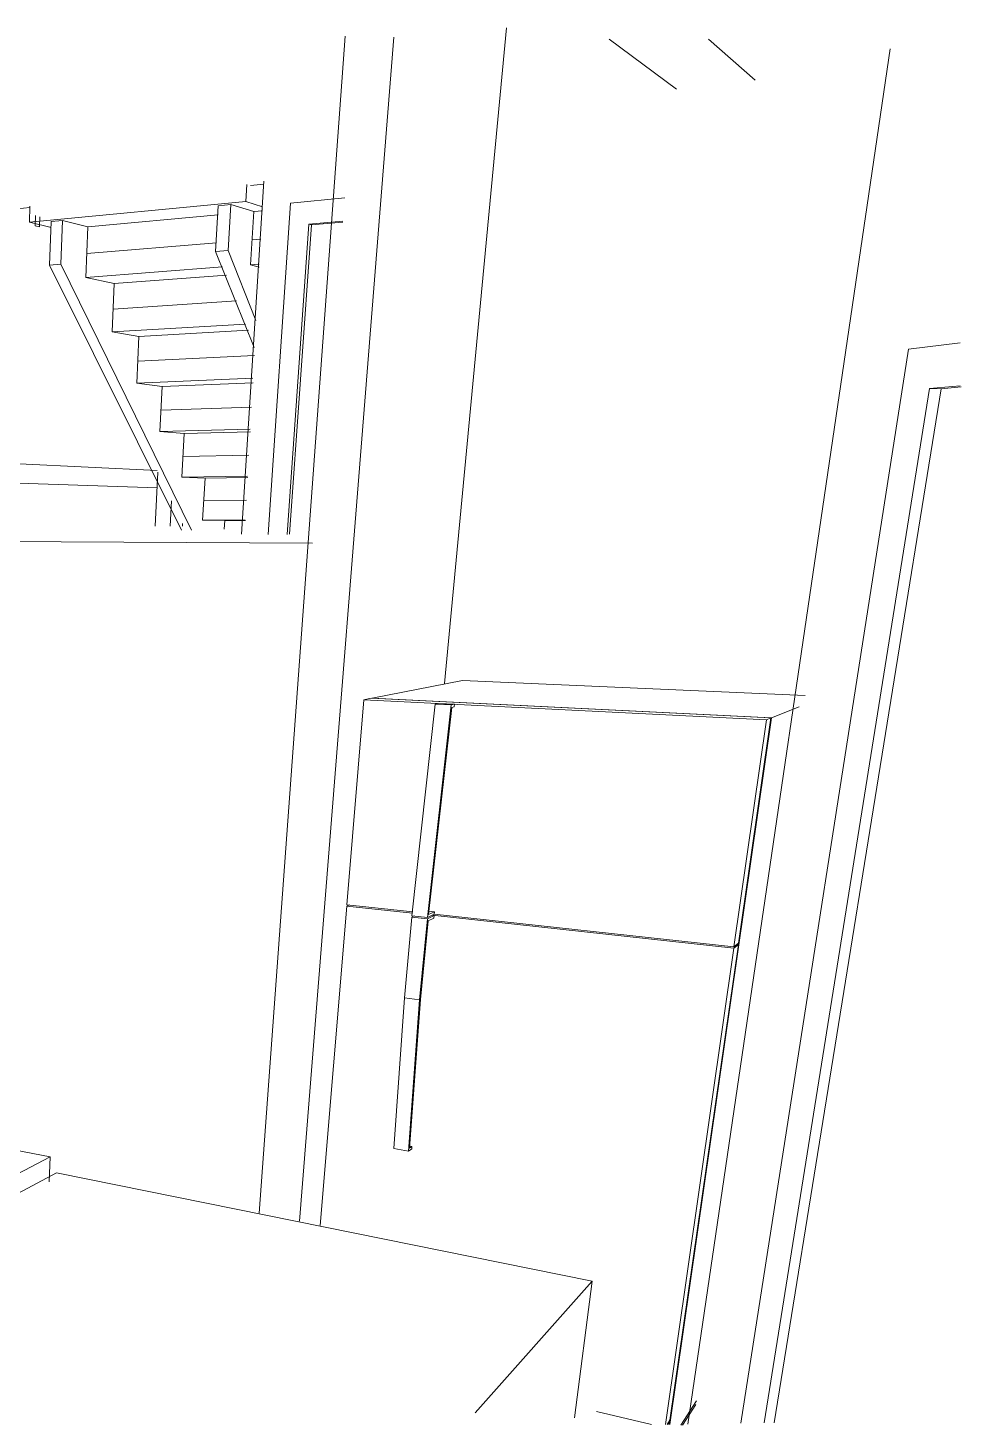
# Model space of a CAD drawing. Header units: inches. Extents: x 490.8 to 498.2, y -67.1 to -6.9.
# Drawn here: x 493.2 to 493.766, y -32.391 to -31.543 of the extents above; entities that cross this region are included whole.
import ezdxf

# ---------------------------------------------------------------- set-up
doc = ezdxf.new("R2010")
doc.units = ezdxf.units.IN
doc.header["$MEASUREMENT"] = 0
for name, color, linetype, lineweight in [('A-CLNG', 13, 'Continuous', 13), ('A-DOOR', 31, 'Continuous', 13), ('A-DOOR-FRAM', 31, 'Continuous', 9), ('A-FLOR', 192, 'Continuous', 13), ('A-FLOR-PATT', 8, 'Continuous', 13), ('A-WALL', 113, 'Continuous', 13), ('I-WALL', 2, 'Continuous', 13), ('L-SITE-WALL', 31, 'Continuous', 13), ('Q-CASE', 31, 'Continuous', 9), ('Q-SPCQ', 91, 'Continuous', 9), ('S-STRS', 31, 'Continuous', 9)]:
    doc.layers.add(name, color=color, linetype=linetype, lineweight=lineweight)

# ---------------------------------------------------------------- blocks, each defined once
blk = doc.blocks.new('FP_21-Kitchen_Entry')
at = {"layer": 'A-FLOR-PATT', "lineweight": 9}
for p, q in [((-428.03417, -32.08229), (-428.08484, -32.09182)), ((-428.03441, -32.08053), (-428.08122, -32.08927)), ((-428.03907, -32.07962), (-428.07558, -32.08639)), ((-428.12641, -32.08497), (-428.23723, -32.10462)), ((-428.12158, -32.08585), (-428.23684, -32.10644)), ((-428.11672, -32.08674), (-428.23644, -32.10827)), ((-428.11181, -32.08763), (-428.23604, -32.11014)), ((-428.10688, -32.08852), (-428.23563, -32.11203)), ((-428.1019, -32.08943), (-428.23522, -32.11395)), ((-428.09689, -32.09034), (-428.23479, -32.11589)), ((-428.09185, -32.09126), (-428.23437, -32.11787)), ((-428.07377, -32.09162), (-428.23349, -32.1219)), ((-428.08104, -32.0874), (-428.0815, -32.08749)), ((-428.09043, -32.09287), (-428.23393, -32.11987)), ((-428.07348, -32.09348), (-428.23305, -32.12397)), ((-428.07319, -32.09537), (-428.23259, -32.12606)), ((-428.0729, -32.09728), (-428.23213, -32.12819)), ((-428.0707, -32.09886), (-428.23167, -32.13035)), ((-428.06852, -32.10046), (-428.23119, -32.13254)), ((-428.06821, -32.10246), (-428.23071, -32.13476)), ((-428.07319, -32.10556), (-428.23023, -32.13702)), ((-428.07287, -32.10763), (-428.22973, -32.13932)), ((-428.07255, -32.10973), (-428.22922, -32.14165)), ((-428.07221, -32.11187), (-428.22871, -32.14402)), ((-428.07188, -32.11405), (-428.22819, -32.14643)), ((-428.07153, -32.11626), (-428.22766, -32.14887)), ((-428.07119, -32.11851), (-428.22713, -32.15136)), ((-428.07083, -32.12079), (-428.22658, -32.15389)), ((-428.07047, -32.12312), (-428.22602, -32.15646)), ((-428.0701, -32.12548), (-428.22546, -32.15907)), ((-428.06973, -32.12788), (-428.22489, -32.16173)), ((-428.06935, -32.13033), (-428.2243, -32.16443)), ((-428.06897, -32.13281), (-428.22371, -32.16718)), ((-428.06857, -32.13534), (-428.2231, -32.16997)), ((-428.06818, -32.13792), (-428.22249, -32.17282)), ((-428.06777, -32.14054), (-428.22186, -32.17571)), ((-428.06735, -32.14321), (-428.22122, -32.17866)), ((-428.06693, -32.14593), (-428.22058, -32.18166)), ((-428.0665, -32.1487), (-428.21992, -32.18471)), ((-428.06607, -32.15152), (-428.21924, -32.18782)), ((-428.06562, -32.15439), (-428.21856, -32.19099)), ((-428.06517, -32.15732), (-428.21786, -32.19422)), ((-428.0647, -32.1603), (-428.21715, -32.19751)), ((-428.06423, -32.16334), (-428.21643, -32.20086)), ((-428.06375, -32.16644), (-428.21569, -32.20427)), ((-428.06326, -32.1696), (-428.21494, -32.20775)), ((-428.06276, -32.17282), (-428.21417, -32.2113)), ((-428.06225, -32.17611), (-428.21339, -32.21492)), ((-428.06173, -32.17946), (-428.21259, -32.21861)), ((-428.0612, -32.18289), (-428.21177, -32.22237)), ((-428.06066, -32.18638), (-428.21094, -32.22622)), ((-428.06011, -32.18995), (-428.2101, -32.23014)), ((-428.05954, -32.19359), (-428.20923, -32.23414)), ((-428.05897, -32.19731), (-428.20835, -32.23823)), ((-428.05838, -32.20111), (-428.20745, -32.2424)), ((-428.05777, -32.20499), (-428.20652, -32.24666)), ((-427.86454, -32.25923), (-427.87276, -32.26235)), ((-427.85453, -32.26185), (-427.8678, -32.26697)), ((-427.85083, -32.26703), (-427.85762, -32.26969)), ((-427.83411, -32.2672), (-427.84133, -32.27007)), ((-427.82371, -32.26992), (-427.84083, -32.27685)), ((-427.81317, -32.27268), (-427.84032, -32.28384)), ((-427.80249, -32.27548), (-427.83979, -32.29107)), ((-427.79167, -32.27831), (-427.83925, -32.29854)), ((-427.84925, -32.28752), (-427.87667, -32.29878)), ((-427.78071, -32.28118), (-427.83868, -32.30627)), ((-427.7696, -32.28409), (-427.8381, -32.31426)), ((-427.75835, -32.28704), (-427.83749, -32.32253)), ((-427.8487, -32.29479), (-427.87973, -32.30777)), ((-427.74694, -32.29002), (-427.83687, -32.3311)), ((-427.73538, -32.29305), (-427.8094, -32.3275)), ((-427.72365, -32.29612), (-427.80636, -32.33535)), ((-427.84812, -32.30231), (-427.87268, -32.31276)), ((-427.71177, -32.29923), (-427.80463, -32.34415)), ((-427.69972, -32.30239), (-427.80283, -32.35326)), ((-427.92991, -32.31286), (-427.9408, -32.31726)), ((-427.91828, -32.30816), (-427.92626, -32.31138)), ((-427.90877, -32.31198), (-427.91183, -32.31324)), ((-427.84752, -32.31009), (-427.86478, -32.31756)), ((-427.6875, -32.30559), (-427.80096, -32.36271)), ((-427.67511, -32.30883), (-427.79706, -32.37151)), ((-427.66255, -32.31212), (-427.78377, -32.37575)), ((-427.94439, -32.31872), (-427.957, -32.32382)), ((-427.93082, -32.32104), (-427.93872, -32.32429)), ((-427.91942, -32.31636), (-427.92418, -32.31831)), ((-427.90795, -32.31956), (-427.90904, -32.32002)), ((-427.8469, -32.31814), (-427.85334, -32.32097)), ((-427.64981, -32.31546), (-427.77026, -32.38006)), ((-428.00055, -32.32564), (-428.0042, -32.32707)), ((-427.96077, -32.32534), (-427.97308, -32.33031)), ((-427.94515, -32.32694), (-427.95476, -32.33088)), ((-427.91954, -32.32441), (-427.92117, -32.32509)), ((-427.90774, -32.32767), (-427.91147, -32.32925)), ((-427.8479, -32.3272), (-427.86662, -32.33559)), ((-427.85952, -32.32369), (-427.86389, -32.32562)), ((-428.03049, -32.33736), (-428.11435, -32.37019)), ((-427.99957, -32.33301), (-428.00979, -32.33708)), ((-427.98109, -32.33355), (-427.9832, -32.33441)), ((-427.96161, -32.3337), (-427.96714, -32.33597)), ((-427.92754, -32.33609), (-427.93576, -32.33958)), ((-427.91554, -32.33098), (-427.92188, -32.33368)), ((-427.90638, -32.33556), (-427.909, -32.33669)), ((-427.8456, -32.33509), (-427.86029, -32.3418)), ((-428.02947, -32.34491), (-428.11286, -32.37808)), ((-427.99847, -32.34058), (-428.00721, -32.34411)), ((-427.98007, -32.34129), (-427.98217, -32.34215)), ((-427.95112, -32.34611), (-427.95225, -32.34659)), ((-427.94224, -32.34234), (-427.94474, -32.3434)), ((-427.92867, -32.3452), (-427.93329, -32.3472)), ((-427.91726, -32.34027), (-427.92123, -32.34198)), ((-428.02972, -32.35322), (-428.11132, -32.38621)), ((-427.99738, -32.3484), (-428.00448, -32.35132)), ((-427.97979, -32.3496), (-427.98111, -32.35015)), ((-427.95807, -32.34907), (-427.97001, -32.35415)), ((-427.94287, -32.35135), (-427.95141, -32.35504)), ((-427.92882, -32.35422), (-427.93284, -32.35599)), ((-427.91693, -32.34898), (-427.91863, -32.34973)), ((-428.02591, -32.36013), (-428.10064, -32.39085)), ((-427.99625, -32.35648), (-428.00562, -32.36039)), ((-427.97793, -32.35752), (-427.98002, -32.3584)), ((-427.94315, -32.36053), (-427.94869, -32.36297)), ((-427.92661, -32.3625), (-427.93215, -32.36498)), ((-427.91618, -32.35782), (-427.91813, -32.35869)), ((-427.90655, -32.36293), (-427.90818, -32.36368)), ((-428.02525, -32.3686), (-428.07848, -32.39085)), ((-427.99509, -32.36481), (-428.00442, -32.36878)), ((-427.97682, -32.36604), (-427.97888, -32.36693)), ((-427.94099, -32.36894), (-427.94633, -32.37134)), ((-427.92362, -32.37073), (-427.93318, -32.3751)), ((-427.91161, -32.36524), (-427.91931, -32.36876)), ((-428.12565, -32.37461), (-428.12742, -32.37531)), ((-428.02397, -32.3771), (-428.05632, -32.39085)), ((-427.99389, -32.37342), (-428.03416, -32.39085)), ((-427.1174, -32.37832), (-427.1255, -32.39085)), ((-428.12411, -32.38255), (-428.12588, -32.38325)), ((-428.12253, -32.39074), (-428.12281, -32.39085))]:
    blk.add_line(p, q, dxfattribs=at)

msp = doc.modelspace()

# ---------------------------------------------------------------- linework, layer by layer
at = {"layer": 'A-CLNG'}
for p, q in [((493.33494, -31.63881), (493.34304, -31.638)), ((493.06997, -31.66533), (493.20121, -31.65219))]:
    msp.add_line(p, q, dxfattribs=at)
at = {"layer": 'A-DOOR', "lineweight": 9}
for p, q in [((493.37197, -31.66272), (493.35878, -31.85042)), ((493.3911, -31.66106), (493.37197, -31.66272)), ((493.75403, -31.76205), (493.65269, -32.38943)), ((493.76609, -31.76095), (493.75403, -31.76205))]:
    msp.add_line(p, q, dxfattribs=at)
at = {"layer": 'A-DOOR-FRAM'}
for p, q in [((493.35921, -31.6494), (493.34571, -31.85044)), ((493.39216, -31.64631), (493.35921, -31.6494)), ((493.35722, -31.85047), (493.37038, -31.66222)), ((493.37197, -31.66272), (493.35878, -31.85042)), ((493.37038, -31.66222), (493.39111, -31.66041)), ((493.37038, -31.66222), (493.37197, -31.66272)), ((493.3911, -31.66106), (493.37197, -31.66272)), ((493.76548, -31.7343), (493.73415, -31.73806)), ((493.73415, -31.73806), (493.63252, -32.38964)), ((493.64658, -32.38941), (493.74687, -31.76196)), ((493.75403, -31.76205), (493.65269, -32.38943)), ((493.74687, -31.76196), (493.76557, -31.76024)), ((493.75403, -31.76205), (493.74687, -31.76196)), ((493.76609, -31.76095), (493.75403, -31.76205)), ((493.28718, -31.83004), (493.28637, -31.84544)), ((493.29375, -31.84544), (493.29384, -31.84382))]:
    msp.add_line(p, q, dxfattribs=at)
at = {"layer": 'A-WALL'}
for p, q in [((493.20456, -31.65706), (493.20436, -31.66331)), ((493.20697, -31.66394), (493.20717, -31.65772)), ((493.20436, -31.66331), (493.20697, -31.66394)), ((493.19426, -31.81946), (493.27834, -31.82229))]:
    msp.add_line(p, q, dxfattribs=at)
at = {"layer": 'I-WALL'}
for p, q in [((493.34026, -32.2622), (493.39242, -31.5482)), ((493.422, -31.54885), (493.36477, -32.26716)), ((493.45263, -31.94087), (493.49034, -31.54318)), ((493.72317, -31.55589), (493.60038, -32.39025)), ((493.32952, -31.85035), (493.34307, -31.63616)), ((493.35878, -31.85042), (493.37197, -31.66272)), ((493.37197, -31.66272), (493.3911, -31.66106)), ((493.65269, -32.38943), (493.75403, -31.76205)), ((493.75403, -31.76205), (493.76609, -31.76095)), ((493.27883, -31.81267), (493.27717, -31.84541)), ((493.37254, -31.85576), (493.01457, -31.85391))]:
    msp.add_line(p, q, dxfattribs=at)
at = {"layer": 'L-SITE-WALL'}
msp.add_line((493.27835, -31.81171), (493.19463, -31.80757), dxfattribs=at)
at = {"layer": 'Q-CASE'}
for p, q in [((493.55252, -31.55007), (493.5934, -31.58039)), ((493.64124, -31.57493), (493.61281, -31.55007)), ((493.21728, -32.23772), (492.94556, -32.38338)), ((493.5423, -32.30348), (493.21728, -32.23772)), ((493.47125, -32.38338), (493.5423, -32.30348)), ((493.53167, -32.38643), (493.5423, -32.30348))]:
    msp.add_line(p, q, dxfattribs=at)
at = {"layer": 'Q-SPCQ'}
for p, q in [((493.40886, -31.94977), (493.46363, -31.93916)), ((493.46363, -31.93916), (493.67154, -31.94812)), ((493.39354, -32.07517), (493.40387, -31.95074)), ((493.40387, -31.95074), (493.40831, -31.94988)), ((493.64806, -31.96288), (493.40387, -31.95074)), ((493.40831, -31.94988), (493.65079, -31.96182)), ((493.40885, -31.94988), (493.40886, -31.94977)), ((493.65113, -31.96168), (493.40886, -31.94977)), ((493.43296, -32.08186), (493.4471, -31.95344)), ((493.45685, -31.95392), (493.44238, -32.0829)), ((493.44301, -32.08111), (493.45711, -31.95548)), ((493.4471, -31.95344), (493.4491, -31.95301)), ((493.45685, -31.95392), (493.4471, -31.95344)), ((493.4491, -31.95301), (493.45881, -31.95349)), ((493.45881, -31.95349), (493.45685, -31.95392)), ((493.45711, -31.95548), (493.45865, -31.95514)), ((493.45865, -31.95514), (493.45881, -31.95349)), ((493.66794, -31.95512), (493.65113, -31.96168)), ((493.65113, -31.96168), (493.58932, -32.39054)), ((493.64806, -31.96288), (493.62829, -32.1007)), ((493.63111, -32.09846), (493.65079, -31.96182)), ((493.65079, -31.96182), (493.64806, -31.96288)), ((493.39347, -32.07593), (493.39501, -32.07529)), ((493.39354, -32.07517), (493.43346, -32.07951)), ((493.37737, -32.2697), (493.39347, -32.07593)), ((493.39347, -32.07593), (493.43338, -32.08028)), ((493.42836, -32.1317), (493.43294, -32.08262)), ((493.43294, -32.08262), (493.43434, -32.08197)), ((493.43294, -32.08262), (493.44235, -32.08365)), ((493.43296, -32.08186), (493.44238, -32.0829)), ((493.44235, -32.08365), (493.43764, -32.13294)), ((493.44648, -32.08171), (493.44235, -32.08365)), ((493.44238, -32.0829), (493.44649, -32.08097)), ((493.44272, -32.08497), (493.44633, -32.08326)), ((493.44664, -32.07942), (493.44301, -32.08111)), ((493.44345, -32.07907), (493.44664, -32.07942)), ((493.44522, -32.08157), (493.44648, -32.08171)), ((493.44522, -32.08157), (493.62817, -32.10153)), ((493.44633, -32.08326), (493.44648, -32.08171)), ((493.44649, -32.08097), (493.44664, -32.07942)), ((493.4465, -32.08093), (493.62829, -32.1007)), ((493.43816, -32.13259), (493.44272, -32.08497)), ((493.5894, -32.38798), (493.63099, -32.09929)), ((493.63099, -32.09929), (493.62817, -32.10153)), ((493.62829, -32.1007), (493.63111, -32.09846)), ((493.63099, -32.09929), (493.63027, -32.09921)), ((493.62817, -32.10153), (493.58674, -32.39042)), ((493.42198, -32.22299), (493.42836, -32.1317)), ((493.42836, -32.1317), (493.43764, -32.13294)), ((493.43764, -32.13294), (493.43097, -32.22458)), ((493.43158, -32.22279), (493.43816, -32.13259)), ((493.42198, -32.22299), (493.43097, -32.22458)), ((493.43097, -32.22458), (493.4328, -32.22323)), ((493.43294, -32.2218), (493.43158, -32.22279)), ((493.43175, -32.22159), (493.43294, -32.2218)), ((493.4328, -32.22323), (493.43294, -32.2218)), ((493.5961, -32.39085), (493.60561, -32.37618)), ((493.54484, -32.38256), (493.57824, -32.39047)), ((493.58775, -32.39047), (493.5894, -32.38798)), ((493.58929, -32.38873), (493.58812, -32.39049)), ((493.58901, -32.38866), (493.58929, -32.38873)), ((493.58903, -32.39053), (493.58929, -32.38873))]:
    msp.add_line(p, q, dxfattribs=at)
at = {"layer": 'S-STRS'}
for p, q in [((493.33285, -31.6381), (493.33222, -31.64843)), ((493.33222, -31.64843), (493.20092, -31.66097)), ((493.20092, -31.66097), (493.20122, -31.65134)), ((493.31546, -31.65105), (493.31387, -31.67891)), ((493.32312, -31.65032), (493.31546, -31.65105)), ((493.32147, -31.67829), (493.32312, -31.65032)), ((493.33702, -31.65464), (493.32312, -31.65032)), ((493.34234, -31.65165), (493.33222, -31.64843)), ((493.22092, -31.66003), (493.21401, -31.66069)), ((493.21998, -31.68655), (493.22092, -31.66003)), ((493.23631, -31.66393), (493.22092, -31.66003)), ((493.3154, -31.65663), (493.23631, -31.66393)), ((493.33501, -31.68691), (493.33702, -31.65464)), ((493.34231, -31.65415), (493.33702, -31.65464)), ((493.20092, -31.66097), (493.21399, -31.66418)), ((493.21401, -31.66069), (493.21311, -31.68711)), ((493.2351, -31.69457), (493.23631, -31.66393)), ((493.23567, -31.68011), (493.31443, -31.67349)), ((493.31443, -31.67349), (493.23567, -31.68011)), ((493.33596, -31.67168), (493.34123, -31.67124)), ((493.34123, -31.67124), (493.33596, -31.67168)), ((493.31387, -31.67891), (493.32147, -31.67829)), ((493.31387, -31.67891), (493.3373, -31.73715)), ((493.3382, -31.72064), (493.32147, -31.67829)), ((493.21311, -31.68711), (493.21998, -31.68655)), ((493.21311, -31.68711), (493.29318, -31.84782)), ((493.29926, -31.84783), (493.21998, -31.68655)), ((493.31799, -31.68822), (493.2351, -31.69457)), ((493.32047, -31.69313), (493.2523, -31.69819)), ((493.34026, -31.68651), (493.33501, -31.68691)), ((493.34026, -31.68826), (493.33501, -31.68691)), ((493.2523, -31.69819), (493.2351, -31.69457)), ((493.25102, -31.72766), (493.2523, -31.69819)), ((493.25163, -31.71375), (493.32649, -31.70878)), ((493.32649, -31.70878), (493.25163, -31.71375)), ((493.33191, -31.72286), (493.25102, -31.72766)), ((493.26733, -31.73039), (493.25102, -31.72766)), ((493.33389, -31.72657), (493.26733, -31.73039)), ((493.266, -31.75877), (493.26733, -31.73039)), ((493.26663, -31.74538), (493.33735, -31.74184)), ((493.33735, -31.74184), (493.26663, -31.74538)), ((493.33647, -31.75572), (493.266, -31.75877)), ((493.28149, -31.76072), (493.266, -31.75877)), ((493.2801, -31.78808), (493.28149, -31.76072)), ((493.33657, -31.75841), (493.28149, -31.76072)), ((493.28076, -31.77517), (493.33563, -31.77326)), ((493.33563, -31.77326), (493.28076, -31.77517)), ((493.33479, -31.78653), (493.2801, -31.78808)), ((493.29485, -31.78933), (493.2801, -31.78808)), ((493.29342, -31.81575), (493.29485, -31.78933)), ((493.33493, -31.78823), (493.29485, -31.78933)), ((493.29409, -31.80328), (493.33403, -31.80245)), ((493.33403, -31.80245), (493.29409, -31.80328)), ((493.33322, -31.81517), (493.29342, -31.81575)), ((493.30747, -31.81637), (493.29342, -31.81575)), ((493.306, -31.8419), (493.30747, -31.81637)), ((493.3334, -31.81601), (493.30747, -31.81637)), ((493.3067, -31.82985), (493.33253, -31.82966)), ((493.33253, -31.82966), (493.3067, -31.82985)), ((493.33176, -31.84186), (493.306, -31.8419)), ((493.31942, -31.84196), (493.306, -31.8419)), ((493.31909, -31.84734), (493.31942, -31.84196)), ((493.33198, -31.84195), (493.31942, -31.84196)), ((493.2134, -32.22821), (493.17046, -32.21972)), ((493.11886, -32.27741), (493.2134, -32.22821)), ((493.21282, -32.24318), (493.2134, -32.22821))]:
    msp.add_line(p, q, dxfattribs=at)

# ---------------------------------------------------------------- block references
at = {"layer": 'A-FLOR', "lineweight": 9}
msp.add_blockref('FP_21-Kitchen_Entry', (920.72253, 0), dxfattribs=at)

doc.saveas('drawing.dxf')
